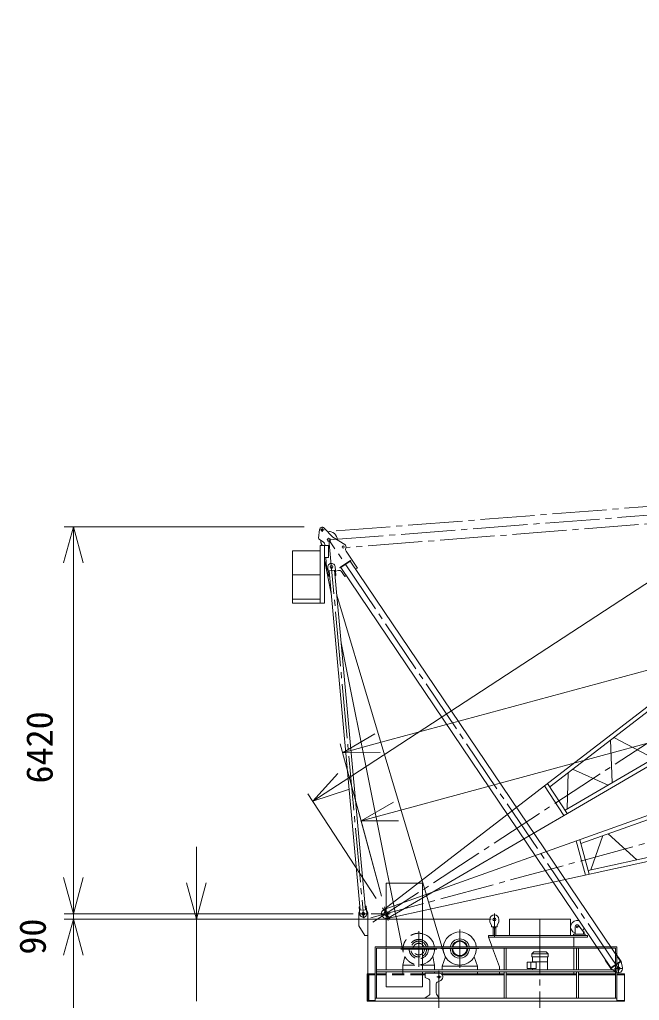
# Model space of a CAD drawing. Units: millimetres, scale not verified. Extents: x -27556 to 27590, y -36412 to 39687.
# Drawn here: x -27556 to -17278, y 9908 to 26178 of the extents above; entities that cross this region are included whole.
import ezdxf
from ezdxf.enums import TextEntityAlignment as Align

# ---------------------------------------------------------------- set-up
doc = ezdxf.new("R2010")
doc.units = ezdxf.units.MM
doc.header["$LTSCALE"] = 100
doc.linetypes.add('CHAIN2', pattern=[12, 9, -1, 1, -1])
doc.linetypes.add('DASHED2', pattern=[3, 2, -1])
for name, color, linetype, lineweight in [('0-2_01 細線', 7, 'Continuous', 18), ('0-3_05 寸法', 7, 'Continuous', 18), ('0-4_10 当社外形線', 7, 'Continuous', 18), ('0-5_12 当社中心線', 7, 'CHAIN2', 18), ('0-6_13 当社破線', 7, 'DASHED2', 18), ('0-7_20 躯体・土木、外形線', 7, 'Continuous', 18)]:
    doc.layers.add(name, color=color, linetype=linetype, lineweight=lineweight)
doc.styles.add('ＭＳ ゴシック', font='')
doc.styles.get('ＭＳ ゴシック').set_extended_font_data('MS Gothic')

msp = doc.modelspace()

# ---------------------------------------------------------------- linework, layer by layer
at = {"layer": '0-2_01 細線'}
for p, q in [((-15636.8, 15939.3), (-18491.6, 13743.1)), ((-15601.1, 15884.7), (-18455.9, 13688.6)), ((-15070.6, 15073), (-18174.7, 13258.6)), ((-15035, 15018.5), (-18139.1, 13204.1)), ((-17759.5, 14224.3), (-17726.7, 13520.5)), ((-17039, 13922.4), (-17700, 14270.1)), ((-17796.6, 13479.6), (-18387.3, 13741.4))]:
    msp.add_line(p, q, dxfattribs=at)
at = {"layer": '0-3_05 寸法'}
for p, q in [((-22192.4, 13538.6), (-838.1, 27494.1)), ((9600.4, 22642.1), (-21621.7, 14174.2)), ((4917.9, 20155.7), (-21314.4, 13041.1)), ((-22838.2, 17766.1), (-26815.5, 17766.1)), ((-26665.5, 17766.1), (-26665.5, 17166.1)), ((-26665.5, 17166.1), (-26665.5, 11946.1)), ((-21554.8, 11635.6), (-22240, 14161.9)), ((-22200.7, 14017.1), (-21621.7, 14174.2)), ((-22694.7, 13210.4), (-22192.4, 13538.6)), ((-21640.5, 11597.2), (-22776.8, 13335.9)), ((-21554.9, 11635.7), (-21932.7, 13028.9)), ((-21893.5, 12884.1), (-21314.4, 13041.1)), ((-26665.5, 11946.1), (-26665.5, 12546.1)), ((-24625.5, 11856.1), (-24625.5, 12456.1)), ((-26665.5, 11346.1), (-26665.5, 11946.1)), ((-26665.5, 11346.1), (-26665.5, 11946.1)), ((-24625.5, 11256.1), (-24625.5, 11856.1)), ((-22027, 11346.1), (-26815.5, 11346.1)), ((-22027, 11346.1), (-26815.5, 11346.1)), ((-19734.3, 11256.1), (-26815.5, 11256.1)), ((-19734.3, 11256.1), (-26815.5, 11256.1)), ((-26665.5, 11346.1), (-26665.5, 11256.1)), ((-26665.5, 11256.1), (-26665.5, 10656.1)), ((-26665.5, 11256.1), (-26665.5, 10656.1)), ((-19734.3, 11256.1), (-24775.5, 11256.1)), ((-24625.5, 11256.1), (-24625.5, 9896.1)), ((-26665.5, 10656.1), (-26665.5, 10056.1)), ((-26665.5, 10656.1), (-26665.5, -19643.9))]:
    msp.add_line(p, q, dxfattribs=at)
for points in [[(-26826.3, 17166.1), (-26665.5, 17766.1), (-26504.7, 17166.1)], [(-21579.6, 14019), (-22200.7, 14017.1), (-21663.7, 14329.3)], [(-22104.5, 13404), (-22694.7, 13210.4), (-22280.4, 13673.2)], [(-21272.3, 12886), (-21893.5, 12884.1), (-21356.5, 13196.3)], [(-26504.7, 11946.1), (-26665.5, 11346.1), (-26826.3, 11946.1)], [(-26504.7, 11946.1), (-26665.5, 11346.1), (-26826.3, 11946.1)], [(-24464.7, 11856.1), (-24625.5, 11256.1), (-24786.3, 11856.1)], [(-26826.3, 10656.1), (-26665.5, 11256.1), (-26504.7, 10656.1)], [(-26826.3, 10656.1), (-26665.5, 11256.1), (-26504.7, 10656.1)]]:
    msp.add_lwpolyline(points, dxfattribs=at)
at = {"layer": '0-4_10 当社外形線'}
for p, q in [((-22538.2, 17680.6), (-22538.2, 17766.1)), ((-22360, 17590.9), (-22505.7, 17743)), ((-22598.3, 17577.8), (-22582.9, 17716.8)), ((-22569.5, 17711.9), (-22507, 17711.9)), ((-22360, 17590.9), (-22164.4, 17469)), ((-22514.7, 17509.5), (-22589.5, 17558.9)), ((-22550, 17456.1), (-22562.5, 17518.7)), ((-22559.4, 17506.3), (-22544.4, 17456.1)), ((-22492.4, 17471.4), (-22491.3, 17456.1)), ((-22476.8, 17256.1), (-22464.9, 17092.2)), ((-22389.2, 16656.8), (-22501.3, 17214)), ((-22231.1, 17086.6), (-17744.5, 10440.8)), ((-22073.1, 17193.3), (-17586.4, 10547.5)), ((-23031.3, 16966.1), (-22571.3, 16966.1)), ((-22424, 17034.2), (-22335.2, 17042.4)), ((-22424, 17034.2), (-21906.1, 11401.8)), ((-22335.2, 17042.4), (-21817.4, 11409.9)), ((-22267.7, 17041), (-22318.6, 17030.3)), ((-22297.3, 16630.3), (-20519.7, 10689.3)), ((-21193.1, 10707.4), (-22224.4, 15836.8)), ((-21906.1, 11401.8), (-21817.4, 11409.9)), ((-21933.3, 11346.1), (-21933.3, 11142.3)), ((-21779.3, 11346.1), (-21779.3, 11256.1)), ((-19705.3, 11125.7), (-19705.3, 10986.1)), ((-19705.3, 11113.7), (-19657.2, 11113.7)), ((-19657.2, 11125.7), (-19657.2, 10986.1)), ((-18343, 11126.1), (-18343, 11006.6)), ((-19721.2, 10796.1), (-19781.3, 10958.1)), ((-18367.5, 10958.1), (-18367.5, 10796.1)), ((-21476.3, 10776.1), (-21476.3, 10412.1)), ((-20876.3, 10412.1), (-20876.3, 10776.1)), ((-19518.8, 10776.1), (-19518.8, 10412.1)), ((-19486.8, 10776.1), (-19486.8, 10412.1)), ((-18367.5, 10776.1), (-18367.5, 10412.1)), ((-18318.8, 10776.1), (-18318.8, 10412.1)), ((-18286.8, 10776.1), (-18286.8, 10412.1)), ((-17672.8, 9946.1), (-17672.8, 10776.1)), ((-20673.3, 10494.1), (-20704, 10637.8)), ((-20549.3, 10478.1), (-20494.3, 10630.4)), ((-19963.3, 10478.1), (-20018.2, 10630.4)), ((-19061.2, 10681.8), (-18926.3, 10681.8)), ((-19052.2, 10540.4), (-19052.2, 10632.4)), ((-18791.3, 10681.8), (-18926.3, 10681.8)), ((-18800.3, 10412.1), (-18800.3, 10632.4)), ((-19077.7, 10540.4), (-19077.7, 10435.6)), ((-19052.2, 10545.6), (-18926.3, 10545.6)), ((-19052.2, 10412.1), (-19052.2, 10435.6)), ((-18800.3, 10545.6), (-18926.3, 10545.6)), ((-17752.5, 10435.4), (-17664.8, 10377.6)), ((-17750.1, 10449), (-17592, 10555.7)), ((-17744.5, 10440.8), (-17586.4, 10547.5)), ((-17578.4, 10552.9), (-17557.7, 10449.9)), ((-21658.5, 10334.1), (-21791.3, 10334.1)), ((-21779.3, 10334.1), (-21779.3, 9908.1)), ((-21767.3, 10334.1), (-21767.3, 9908.1)), ((-21638.5, 10412.1), (-17672.8, 10412.1)), ((-21638.5, 10380.1), (-17672.8, 10380.1)), ((-21476.3, 10346.1), (-21638.5, 10346.1)), ((-21476.3, 10334.1), (-21638.5, 10334.1)), ((-20829.7, 10346.1), (-20876.3, 10346.1)), ((-20829.7, 10334.1), (-20876.3, 10334.1)), ((-20673.3, 10380.1), (-20673.3, 10361.1)), ((-19518.8, 10346.1), (-20559.9, 10346.1)), ((-20549.3, 10380.1), (-20549.3, 10346.1)), ((-19518.8, 10334.1), (-20548.8, 10334.1)), ((-19963.3, 10346.1), (-19963.3, 10380.1)), ((-19597.7, 10346.1), (-19597.7, 10380.1)), ((-19518.8, 9946.1), (-19518.8, 10380.1)), ((-19486.8, 10380.1), (-19486.8, 9946.1)), ((-18318.8, 10346.1), (-19486.8, 10346.1)), ((-18318.8, 10334.1), (-19486.8, 10334.1)), ((-18367.5, 10380.1), (-18367.5, 10346.1)), ((-18318.8, 9946.1), (-18318.8, 10380.1)), ((-18286.8, 10380.1), (-18286.8, 9946.1)), ((-17672.8, 10346.1), (-18286.8, 10346.1)), ((-17672.8, 10334.1), (-18286.8, 10334.1)), ((-17526.3, 10334.1), (-17652.8, 10334.1)), ((-20751.2, 10232.9), (-20751.2, 10021.1)), ((-20646.6, 10181.1), (-20646.6, 10026.7)), ((-20630.8, 10207.5), (-20570.7, 10239.8)), ((-20641.1, 10009.4), (-20596.4, 9946.1)), ((-21791.3, 9908.1), (-21658.5, 9908.1)), ((-17652.8, 9908.1), (-17526.3, 9908.1))]:
    msp.add_line(p, q, dxfattribs=at)
for points in [[(-22501.3, 17456.1), (-22571.3, 17456.1), (-22571.3, 16496.1), (-22501.3, 16496.1)], [(-22501.3, 17456.1), (-22501.3, 17256.1), (-22436.3, 17256.1), (-22436.3, 17456.1)], [(-22244.7, 17089.5), (-22239.1, 17081.2), (-22065.1, 17198.7), (-22070.7, 17207)], [(-19140.5, 10540.4), (-19140.5, 10435.6), (-18987.1, 10435.6), (-18987.1, 10540.4)]]:
    msp.add_lwpolyline(points, close=True, dxfattribs=at)
for points in [[(-23031.3, 16566.1), (-23031.3, 17366.1), (-22571.3, 17366.1)], [(-21983.6, 17060.7), (-21954.8, 17080.1), (-22142.7, 17358.4)], [(-22444.9, 17092.5), (-22431.1, 16943.2), (-22415.7, 16944.6)], [(-22327, 16952.7), (-22311.6, 16954.2), (-22325.4, 17103.5)], [(-22215.9, 17020.1), (-22162, 16940.2), (-22141.6, 16954)], [(-22571.3, 16566.1), (-23031.3, 16566.1), (-23031.3, 16496.1), (-22571.3, 16496.1)], [(-20876.3, 10796.1), (-20876.3, 11851.1), (-21476.3, 11851.1), (-21476.3, 10796.1)], [(-21911.6, 11461.5), (-21927, 11460.1), (-21916, 11340.6)], [(-21822.9, 11469.7), (-21807.5, 11471.1), (-21796.5, 11351.6)], [(-21476.3, 11256.1), (-21779.3, 11256.1), (-21779.3, 10334.1)], [(-19756.3, 11251.1), (-19756.3, 11203), (-19728.7, 11156.2), (-19728.7, 11125.7), (-19681.3, 11125.7)], [(-19606.3, 11251.1), (-19606.3, 11203), (-19633.8, 11156.2), (-19633.8, 11125.7), (-19681.3, 11125.7)], [(-19434.3, 10986.1), (-19434.3, 11256.1), (-18418.3, 11256.1), (-18418.3, 10986.1)], [(-21933.3, 11142.3), (-21829.5, 10984.5), (-21779.3, 10984.5)], [(-18205.3, 11006.6), (-18205.3, 11046.6), (-18280.5, 11146.9)], [(-18926.3, 10986.1), (-19781.3, 10986.1), (-19781.3, 10958.1), (-18926.3, 10958.1)], [(-18926.3, 10986.1), (-18137, 10986.1), (-18137, 10958.1), (-18926.3, 10958.1)], [(-18370.6, 10986.1), (-18370.6, 11006.6), (-18179.1, 11006.6), (-18179.1, 10986.1)], [(-18205.3, 11046.6), (-18196.4, 11046.6), (-18196.4, 11006.6)], [(-17652.8, 9946.1), (-17652.8, 10796.1), (-21658.5, 10796.1), (-21658.5, 9946.1)], [(-17672.8, 10776.1), (-21638.5, 10776.1), (-21638.5, 9946.1)], [(-19597.7, 10412.1), (-19597.7, 10462.6), (-19713.8, 10776.1)], [(-18926.3, 10713.1), (-19029, 10713.1), (-19061.2, 10681.8), (-19061.2, 10632.4), (-18926.3, 10632.4)], [(-18926.3, 10713.1), (-18823.5, 10713.1), (-18791.3, 10681.8), (-18791.3, 10632.4), (-18926.3, 10632.4)], [(-17752.5, 10435.4), (-17847.6, 10576.3), (-17839.6, 10581.7)], [(-17681.5, 10688.4), (-17673.5, 10693.8), (-17578.4, 10552.9)], [(-20876.3, 10494.1), (-20673.3, 10494.1), (-20673.3, 10412.1)], [(-19963.3, 10412.1), (-19963.3, 10478.1), (-20549.3, 10478.1), (-20549.3, 10412.1)], [(-21658.5, 10346.1), (-21791.3, 10346.1), (-21791.3, 9896.1), (-20829.7, 9896.1)], [(-21476.3, 10380.1), (-21476.3, 10133.1), (-20876.3, 10133.1), (-20876.3, 10380.1)], [(-20601.3, 10361.1), (-20829.7, 10361.1), (-20829.7, 10287.7), (-20768.9, 10260.2)], [(-20829.7, 9896.1), (-17526.3, 9896.1), (-17526.3, 10346.1), (-17652.8, 10346.1)], [(-21658.5, 9896.1), (-21658.5, 9946.1), (-17652.8, 9946.1), (-17652.8, 9896.1)], [(-20764.5, 9996.2), (-20829.7, 9952.4), (-20829.7, 9946.1)]]:
    msp.add_lwpolyline(points, dxfattribs=at)
for centre, radius in [((-22538.2, 17711.9), 18), ((-22426.3, 17546.1), 28), ((-22189.8, 17428.2), 18), ((-22385.1, 17098), 23), ((-21856.3, 11346.1), 23), ((-21476.3, 11346.1), 35), ((-19681.3, 11251.1), 24.8), ((-18308.3, 11126.1), 14.1), ((-17626.3, 10436.1), 28), ((-20601.3, 10296.6), 20)]:
    msp.add_circle(centre, radius, dxfattribs=at)
for centre, radius, start, end in [((-22538.2, 17711.9), 45, 43.7666, 173.674), ((-22578.4, 17575.6), 20, 173.674, 236.506), ((-22426.3, 17546.1), 139, 359.767, 99.2087), ((-22426.3, 17546.1), 139, 181.321, 220.352), ((-22542.3, 17467.8), 50, 4.15354, 56.5061), ((-22189.8, 17428.2), 48, 334.701, 58.0553), ((-22101.2, 17386.3), 50, 154.701, 214.024), ((-22385.1, 17098), 80, 184.154, 226.662), ((-22385.1, 17098), 60, 5.25275, 185.253), ((-22257.4, 16992.1), 50, 34.0235, 101.911), ((-21856.3, 11346.1), 77, 0, 44.0797), ((-21856.3, 11346.1), 77, 146.458, 180), ((-21856.3, 11346.1), 60, 185.253, 5.28528), ((-19681.3, 11251.1), 75, 0, 180), ((-18308.3, 11126.1), 110, 74.3831, 251.592), ((-18308.3, 11126.1), 34.7, 36.8303, 180), ((-18308.3, 11126.1), 110, 325.238, 353.664), ((-20936.3, 10759.1), 262, 8.11853, 76.7613), ((-20936.3, 10759.1), 160, 13.3707, 67.9757), ((-20256.3, 10768.1), 275, 5.84388, 174.156), ((-20256.3, 10768.1), 160, 10.0787, 169.921), ((-20936.3, 10759.1), 131.4, 16.3503, 62.8385), ((-20936.3, 10759.1), 96.1, 22.6533, 51.3491), ((-20936.3, 10759.1), 262, 283.239, 3.72028), ((-20936.3, 10759.1), 160, 292.024, 6.09919), ((-20936.3, 10759.1), 131.4, 297.161, 7.43155), ((-20936.3, 10759.1), 96.1, 308.651, 10.1929), ((-20256.3, 10768.1), 275, 178.333, 1.66702), ((-20256.3, 10768.1), 160, 177.134, 2.86598), ((-20256.3, 10768.1), 131.7, 176.517, 3.48317), ((-20256.3, 10768.1), 131.7, 12.2773, 167.723), ((-20256.3, 10768.1), 117.5, 176.097, 3.90308), ((-20256.3, 10768.1), 117.5, 13.7828, 166.217), ((-17626.3, 10436.1), 70, 236.643, 11.4036), ((-20781.2, 10232.9), 30, 0, 65.7142), ((-20601.3, 10296.6), 64.5, 298.259, 90), ((-20616.6, 10181.1), 30, 118.259, 180), ((-20781.2, 10021.1), 30, 303.941, 0), ((-20616.6, 10026.7), 30, 180, 215.217)]:
    msp.add_arc(centre, radius, start, end, dxfattribs=at)
at = {"layer": '0-5_12 当社中心線'}
for p, q in [((-21695.8, 11202.7), (1058.4, 26072.8)), ((10890.1, 20302.9), (-22412.9, 17686.6)), ((-21729.4, 11277.5), (11106.6, 20183.1)), ((-22426.3, 17546.1), (-14909, 18128.5)), ((-14898.1, 17989.5), (-22142.8, 17418.8)), ((-21856.3, 11275.1), (-21856.3, 11417.1)), ((-21412.3, 11248.1), (-21540.3, 11444)), ((-21445.7, 11233.2), (-21507, 11459.1)), ((-21476.3, 11275.1), (-21476.3, 11417.1)), ((-21791.1, 11346.1), (-21921.5, 11346.1)), ((-21411.1, 11346.1), (-21727, 11346.1)), ((-19681.3, 11348.9), (-19681.3, 10964.9)), ((-18926.3, 11256.1), (-18926.3, -20903.9)), ((-20256.3, 10450.2), (-20256.3, 11086)), ((-20936.3, 10463.5), (-20936.3, 11054.7)), ((-20636.7, 10759.1), (-21235.8, 10759.1)), ((-19940.2, 10768.1), (-20572.4, 10768.1)), ((-17561.1, 10436.1), (-17691.5, 10436.1)), ((-17626.3, 10365.1), (-17626.3, 10507.1)), ((-20562.8, 10296.6), (-20639.8, 10296.6)), ((-20601.3, 10399.3), (-20601.3, 9730.4))]:
    msp.add_line(p, q, dxfattribs=at)
msp.add_lwpolyline([(-17626.3, 10436.1), (-22426.3, 17546.1), (-21849.7, 11274.3)], dxfattribs=at)
at = {"layer": '0-6_13 当社破線'}
for p, q in [((-21199.3, 10494.1), (-21168.5, 10637.8)), ((-20876.3, 10346.1), (-21476.3, 10346.1)), ((-20876.3, 10334.1), (-21476.3, 10334.1))]:
    msp.add_line(p, q, dxfattribs=at)
msp.add_lwpolyline([(-21199.3, 10346.1), (-21199.3, 10494.1), (-20876.3, 10494.1)], dxfattribs=at)
for radius, start, end in [(262, 76.7613, 283.239), (160, 67.9757, 292.024), (131.4, 62.8385, 297.161), (96.1, 51.3491, 308.651)]:
    msp.add_arc((-20936.3, 10759.1), radius, start, end, dxfattribs=at)
at = {"layer": '0-7_20 躯体・土木、外形線'}
for p, q in [((-18491.6, 13743.1), (-21524.2, 11410.2)), ((-18455.9, 13688.6), (-18765, 13450.8)), ((-18457.1, 13687.6), (-18473.5, 13084)), ((-18800.9, 13505.6), (-18475.5, 13007.8)), ((-18852.9, 13466.6), (-18532.1, 12975.7)), ((-18139.1, 13204.1), (-21436.9, 11276.6)), ((-18174.7, 13258.6), (-18510.9, 13062.1)), ((-16970.9, 13033.6), (-21502.1, 11421.8)), ((-16953.9, 12970.6), (-18247.5, 12510.5)), ((-18326.3, 12552.7), (-18172.8, 11986.7)), ((-18264.6, 12573.7), (-18109, 11999.8)), ((-17881.5, 12640.7), (-18083.5, 12071.5)), ((-17317.5, 12238.8), (-17798.4, 12670.2)), ((-16769.7, 12291.8), (-21460.3, 11267.7)), ((-16787, 12354.6), (-18125.9, 12062.3))]:
    msp.add_line(p, q, dxfattribs=at)
msp.add_arc((-21476.3, 11346.1), 80, 108.807, 281.543, dxfattribs=at)

# ---------------------------------------------------------------- texts
at = {"layer": '0-3_05 寸法', "style": 'ＭＳ ゴシック'}
for s, p in [('6420', (-26875.5, 13506.1)), ('90', (-26989.9, 10666.5))]:
    msp.add_text(s, height=439.9, rotation=90, dxfattribs=at).set_placement(p, align=Align.BOTTOM_LEFT)

doc.saveas('drawing.dxf')
